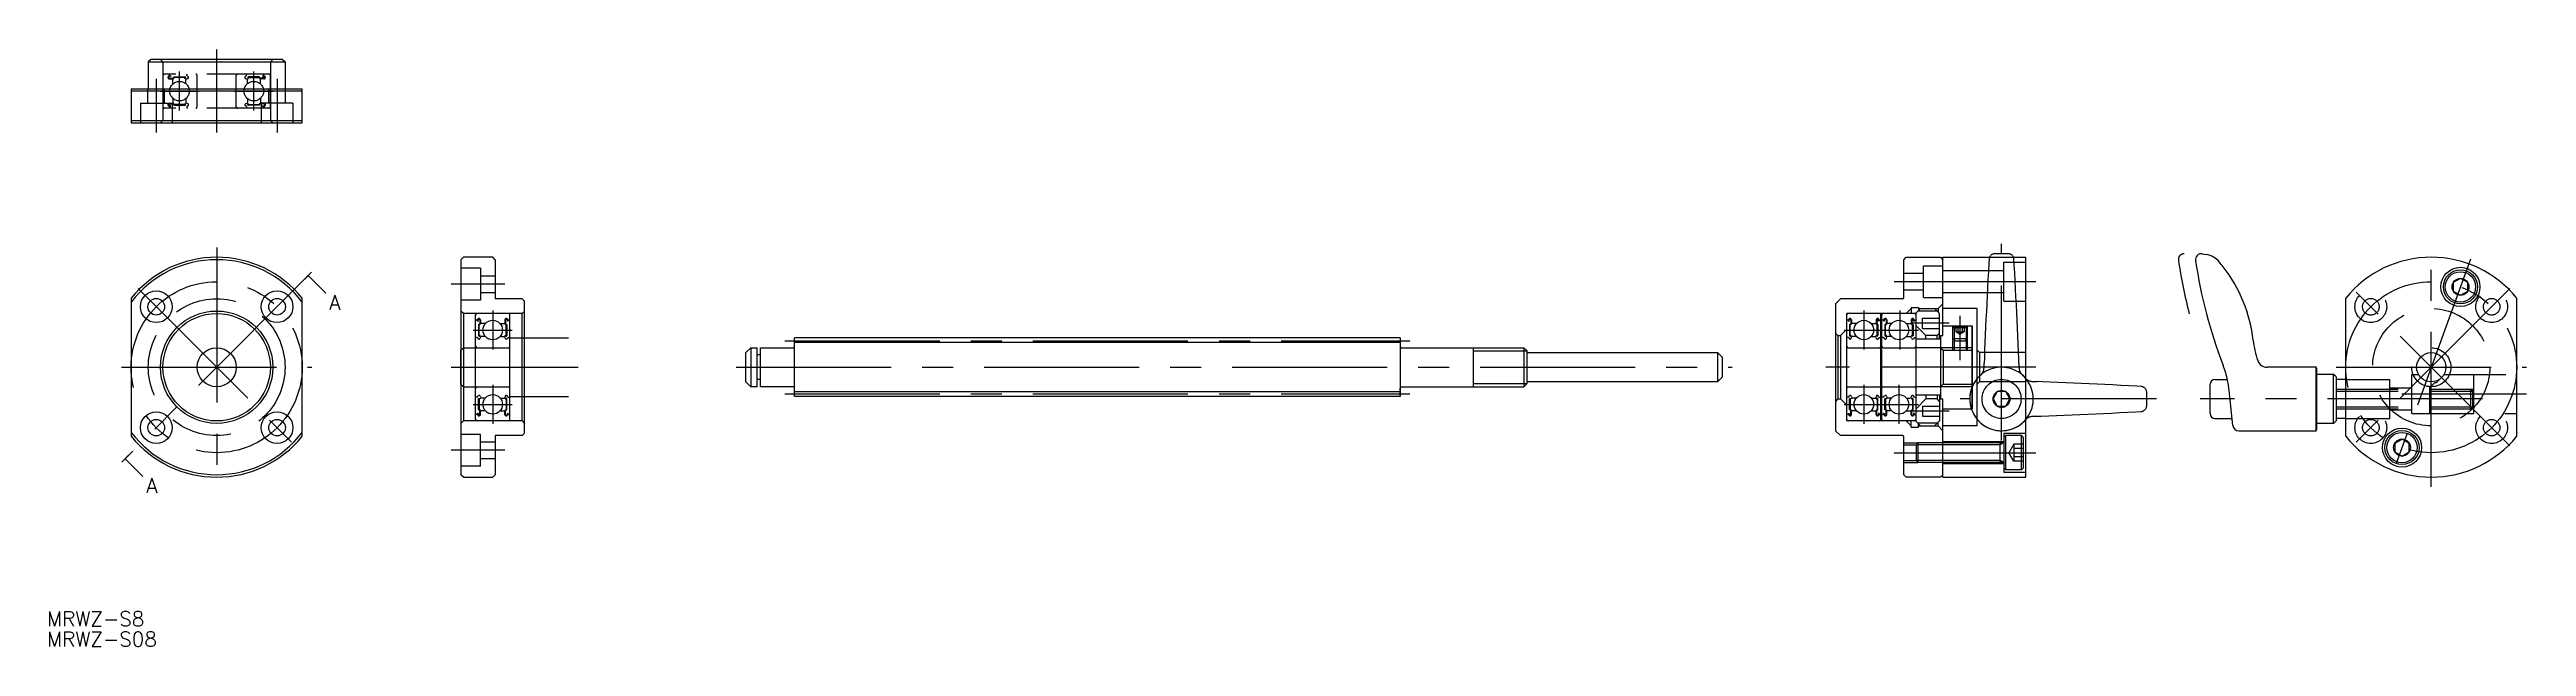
# Model space of a CAD drawing. Extents: x -34 to 473, y -57 to 65.
import ezdxf

# ---------------------------------------------------------------- set-up
doc = ezdxf.new("R2010")
doc.units = 0
for name, pattern in [('CENTER', [50.8, 31.75, -6.35, 6.35, -6.35]), ('DASHED', [19.05, 12.7, -6.35]), ('PHANTOM', [63.5, 31.75, -6.35, 6.35, -6.35, 6.35, -6.35])]:
    doc.linetypes.add(name, pattern=pattern)
doc.layers.get('0').update_dxf_attribs({"linetype": 'CONTINUOUS'})
doc.layers.add('CENTER', color=1, linetype='CENTER')
doc.styles.get("Standard").update_dxf_attribs({"font": 'txt.shx', "height": 3, "bigfont": 'bigfont.shx'})

msp = doc.modelspace()

# ---------------------------------------------------------------- linework, layer by layer
at = {"color": 7, "linetype": 'CONTINUOUS'}
for p, q in [((-13.5, 63), (-14, 62.5)), ((-14, 62.5), (14, 62.5)), ((-14, 62.5), (-14, 57)), ((13.5, 63), (-13.5, 63)), ((13.5, 63), (14, 62.5)), ((14, 62.5), (14, 57)), ((-17.5, 57), (17.5, 57)), ((-17.5, 57), (-17.5, 50)), ((17.5, 56.5), (-17.5, 56.5)), ((17.5, 50), (17.5, 57)), ((-17.5, 50.5), (17.5, 50.5)), ((-17.5, 50), (17.5, 50)), ((50.53, 22.5), (50.03, 22)), ((50.03, 22), (50.03, -22)), ((56.53, 22.5), (50.53, 22.5)), ((57.03, 22), (56.53, 22.5)), ((57.03, 22), (57.03, 14)), ((345.51, 22), (346.01, 22.5)), ((345.51, 14.3), (345.51, 22)), ((346.01, 22.5), (353.01, 22.5)), ((349.51, 20.75), (353.51, 20.75)), ((349.51, 14.25), (349.51, 20.75)), ((353.01, 22.5), (353.51, 22)), ((353.51, 6.5), (353.51, 22.5)), ((353.51, 22.5), (370.51, 22.5)), ((366.01, 13.5), (366.01, 21.5)), ((366.01, 21.5), (370.51, 21.5)), ((370.51, -22.5), (370.51, 22.5)), ((406.63, 23.21), (407.44, 23.07)), ((54.03, 20.25), (50.03, 20.25)), ((54.03, 20.25), (54.03, 13.75)), ((54.03, 18.7), (57.03, 18.7)), ((54.03, 15.3), (57.03, 15.3)), ((349.51, 19.2), (345.51, 19.2)), ((349.51, 15.8), (345.51, 15.8)), ((366.01, 19.75), (353.51, 19.75)), ((366.01, 15.25), (353.51, 15.25)), ((459.49, 18.18), (457.99, 17.31)), ((457.99, 17.31), (457.99, 15.58)), ((457.99, 15.58), (459.49, 14.71)), ((460.99, 17.31), (459.49, 18.18)), ((459.49, 14.71), (460.99, 15.58)), ((460.99, 15.58), (460.99, 17.31)), ((-17.5, 14.14), (-17.5, -14.14)), ((17.5, -14.14), (17.5, 14.14)), ((54.03, 13.75), (50.03, 13.75)), ((50.53, 11), (50.03, 11.5)), ((50.53, 11), (50.53, -11)), ((62.53, 11), (50.53, 11)), ((53.03, -10.7), (53.03, 10.7)), ((62.53, 14), (57.03, 14)), ((60.03, -10.7), (60.03, 10.7)), ((63.03, 13.5), (62.53, 14)), ((63.03, 11.5), (62.53, 11)), ((62.53, -11), (62.53, 11)), ((63.03, -13.5), (63.03, 13.5)), ((331.51, 13), (332.51, 14)), ((331.51, 13), (331.51, -13)), ((345.21, 14), (332.51, 14)), ((348.01, 11), (333.81, 11)), ((333.81, -11), (333.81, 11)), ((340.81, -10.7), (340.81, 10.7)), ((341.01, -10.7), (341.01, 10.7)), ((346.01, 11), (347.01, 12)), ((347.01, 12.25), (348.51, 12.25)), ((347.01, 12.25), (347.01, 11)), ((348.91, 12), (348.01, 11.1)), ((348.01, -11.1), (348.01, 11.1)), ((348.51, 12.25), (348.51, 11.6)), ((348.91, 12), (351.81, 12)), ((349.51, 14.25), (353.51, 14.25)), ((351.81, 12), (352.81, 11)), ((352.51, 11.46), (352.35, 11.46)), ((353.51, 13), (352.51, 12)), ((352.51, 12), (352.51, 11.3)), ((352.81, 5.75), (352.81, 11)), ((360.51, 12), (353.51, 12)), ((360.51, -12), (360.51, 12)), ((366.01, 13.5), (370.51, 13.5)), ((436.01, -14.14), (436.01, 14.14)), ((471.01, -14.14), (471.01, 14.14)), ((53.13, 9.65), (53.03, 9.75)), ((53.13, 6.1), (53.03, 6)), ((53.36, 9.65), (53.13, 9.65)), ((53.36, 6.1), (53.13, 6.1)), ((53.36, 9.65), (53.47, 9.83)), ((53.36, 6.1), (53.58, 5.84)), ((53.41, 9.47), (53.53, 9.4)), ((53.48, 9.58), (53.59, 9.77)), ((53.59, 9.52), (53.48, 9.58)), ((53.53, 9.4), (53.59, 9.52)), ((53.9, 8.95), (53.63, 8.68)), ((53.63, 8.68), (53.63, 6.5)), ((54.03, 8.89), (53.76, 8.63)), ((53.76, 6.5), (53.76, 8.63)), ((53.96, 6.5), (53.76, 6.5)), ((53.76, 6.37), (53.96, 6.37)), ((53.9, 9.68), (53.9, 8.95)), ((53.96, 6.37), (53.96, 6.5)), ((53.96, 5.92), (54.07, 6.21)), ((54.03, 9.68), (54.03, 8.89)), ((54.03, 9.05), (54.13, 8.95)), ((54.07, 6.21), (54.17, 6.3)), ((55.05, 8.95), (54.13, 8.95)), ((55.01, 6.3), (54.17, 6.3)), ((58.01, 8.95), (58.93, 8.95)), ((58.05, 6.3), (58.89, 6.3)), ((58.99, 6.21), (58.89, 6.3)), ((59.03, 9.05), (58.93, 8.95)), ((59.1, 5.92), (58.99, 6.21)), ((59.03, 9.68), (59.03, 8.89)), ((59.03, 8.89), (59.3, 8.63)), ((59.1, 6.37), (59.1, 6.5)), ((59.1, 6.5), (59.3, 6.5)), ((59.3, 6.37), (59.1, 6.37)), ((59.16, 9.68), (59.16, 8.95)), ((59.16, 8.95), (59.43, 8.68)), ((59.3, 6.5), (59.3, 8.63)), ((59.43, 8.68), (59.43, 6.5)), ((59.58, 9.58), (59.47, 9.77)), ((59.47, 9.52), (59.58, 9.58)), ((59.53, 9.4), (59.47, 9.52)), ((59.7, 6.1), (59.48, 5.84)), ((59.65, 9.47), (59.53, 9.4)), ((59.7, 9.65), (59.59, 9.83)), ((59.7, 9.65), (59.93, 9.65)), ((59.7, 6.1), (59.93, 6.1)), ((59.93, 9.65), (60.03, 9.75)), ((59.93, 6.1), (60.03, 6)), ((242.36, 6), (118.36, 6)), ((118.36, 4.3), (118.36, 6)), ((118.36, -6), (118.36, 6)), ((242.36, 6), (242.36, -6)), ((332.01, 6.5), (331.51, 7)), ((332.01, 6.5), (332.01, -6.5)), ((332.01, 6.5), (332.51, 6.5)), ((332.51, 6.5), (333.81, 7.8)), ((332.51, 6.5), (332.51, -6.5)), ((333.91, 9.65), (333.81, 9.75)), ((333.91, 6.1), (333.81, 6)), ((334.14, 9.65), (333.91, 9.65)), ((334.14, 6.1), (333.91, 6.1)), ((334.14, 9.65), (334.25, 9.83)), ((334.14, 6.1), (334.36, 5.84)), ((334.19, 9.47), (334.3, 9.4)), ((334.26, 9.58), (334.36, 9.77)), ((334.37, 9.52), (334.26, 9.58)), ((334.3, 9.4), (334.37, 9.52)), ((334.67, 8.95), (334.41, 8.68)), ((334.41, 8.68), (334.41, 6.5)), ((334.81, 8.89), (334.54, 8.63)), ((334.54, 6.5), (334.54, 8.63)), ((334.74, 6.5), (334.54, 6.5)), ((334.54, 6.37), (334.74, 6.37)), ((334.67, 9.68), (334.67, 8.95)), ((334.74, 6.37), (334.74, 6.5)), ((334.74, 5.92), (334.85, 6.21)), ((334.81, 9.68), (334.81, 8.89)), ((334.81, 9.05), (334.91, 8.95)), ((334.85, 6.21), (334.95, 6.3)), ((335.83, 8.95), (334.91, 8.95)), ((335.79, 6.3), (334.95, 6.3)), ((338.78, 8.95), (339.71, 8.95)), ((338.83, 6.3), (339.67, 6.3)), ((339.77, 6.21), (339.67, 6.3)), ((339.81, 9.05), (339.71, 8.95)), ((339.87, 5.92), (339.77, 6.21)), ((339.81, 9.68), (339.81, 8.89)), ((339.81, 8.89), (340.07, 8.63)), ((339.87, 6.5), (340.07, 6.5)), ((339.87, 6.37), (339.87, 6.5)), ((340.07, 6.37), (339.87, 6.37)), ((339.94, 9.68), (339.94, 8.95)), ((339.94, 8.95), (340.21, 8.68)), ((340.07, 6.5), (340.07, 8.63)), ((340.21, 8.68), (340.21, 6.5)), ((340.24, 9.52), (340.36, 9.58)), ((340.31, 9.4), (340.24, 9.52)), ((340.36, 9.58), (340.25, 9.77)), ((340.47, 6.1), (340.26, 5.84)), ((340.42, 9.47), (340.31, 9.4)), ((340.47, 9.65), (340.36, 9.83)), ((340.47, 9.65), (340.71, 9.65)), ((340.47, 6.1), (340.71, 6.1)), ((340.71, 9.65), (340.81, 9.75)), ((340.71, 6.1), (340.81, 6)), ((341.01, 6), (340.81, 6)), ((341.11, 9.65), (341.01, 9.75)), ((341.11, 6.1), (341.01, 6)), ((341.34, 9.65), (341.11, 9.65)), ((341.34, 6.1), (341.11, 6.1)), ((341.34, 9.65), (341.45, 9.83)), ((341.34, 6.1), (341.56, 5.84)), ((341.39, 9.47), (341.5, 9.4)), ((341.46, 9.58), (341.56, 9.77)), ((341.57, 9.52), (341.46, 9.58)), ((341.5, 9.4), (341.57, 9.52)), ((341.87, 8.95), (341.61, 8.68)), ((341.61, 8.68), (341.61, 6.5)), ((342.01, 8.89), (341.74, 8.63)), ((341.74, 6.5), (341.74, 8.63)), ((341.94, 6.5), (341.74, 6.5)), ((341.74, 6.37), (341.94, 6.37)), ((341.87, 9.68), (341.87, 8.95)), ((341.94, 6.37), (341.94, 6.5)), ((341.94, 5.92), (342.05, 6.21)), ((342.01, 9.68), (342.01, 8.89)), ((342.01, 9.05), (342.11, 8.95)), ((342.05, 6.21), (342.15, 6.3)), ((343.03, 8.95), (342.11, 8.95)), ((342.99, 6.3), (342.15, 6.3)), ((345.98, 8.95), (346.91, 8.95)), ((346.03, 6.3), (346.87, 6.3)), ((346.97, 6.21), (346.87, 6.3)), ((347.01, 9.05), (346.91, 8.95)), ((347.07, 5.92), (346.97, 6.21)), ((347.01, 9.68), (347.01, 8.89)), ((347.01, 8.89), (347.27, 8.63)), ((347.07, 6.5), (347.27, 6.5)), ((347.07, 6.37), (347.07, 6.5)), ((347.27, 6.37), (347.07, 6.37)), ((347.14, 9.68), (347.14, 8.95)), ((347.14, 8.95), (347.41, 8.68)), ((347.27, 6.5), (347.27, 8.63)), ((347.41, 8.68), (347.41, 6.5)), ((347.44, 9.52), (347.56, 9.58)), ((347.51, 9.4), (347.44, 9.52)), ((347.56, 9.58), (347.45, 9.77)), ((347.67, 6.1), (347.46, 5.84)), ((347.62, 9.47), (347.51, 9.4)), ((347.67, 9.65), (347.56, 9.83)), ((347.67, 9.65), (347.91, 9.65)), ((347.67, 6.1), (347.91, 6.1)), ((347.91, 9.65), (348.01, 9.75)), ((347.91, 6.1), (348.01, 6)), ((350.01, 6.5), (348.01, 8.5)), ((353.01, 5.75), (348.01, 5.75)), ((349.31, 10.05), (352.81, 10.05)), ((349.31, 7.95), (349.31, 10.05)), ((349.31, 7.95), (352.81, 7.95)), ((352.31, 6.5), (350.01, 6.5)), ((350.01, 5.75), (350.01, 6.5)), ((352.81, 7), (352.31, 6.5)), ((352.31, 5.75), (352.31, 6.5)), ((353.01, 6.5), (353.01, -6.5)), ((353.01, 6.5), (353.51, 6.5)), ((353.51, 8.5), (359.51, 8.5)), ((355.51, 8.14), (355.78, 8.41)), ((355.51, 5.91), (355.51, 8.14)), ((355.51, 8.14), (358.51, 8.14)), ((356.01, 5.41), (355.51, 5.91)), ((355.51, 5.91), (358.51, 5.91)), ((355.78, 8.5), (355.78, 8.41)), ((355.78, 8.41), (358.24, 8.41)), ((355.78, 5.64), (355.78, 3.46)), ((356.01, 5.41), (358.01, 5.41)), ((358.01, 5.41), (358.51, 5.91)), ((358.24, 8.5), (358.24, 8.41)), ((358.51, 8.14), (358.24, 8.41)), ((358.24, 5.64), (358.24, 3.46)), ((358.51, 5.91), (358.51, 8.14)), ((359.51, -8.5), (359.51, 8.5)), ((359.51, 8.5), (359.51, -8.5)), ((53.33, 4), (59.73, 4)), ((108.36, 3), (109.36, 4)), ((108.36, -3), (108.36, 3)), ((109.36, 4), (109.36, -4)), ((109.36, 4), (110.66, 4)), ((110.66, -4), (110.66, 4)), ((111.36, 2.5), (110.66, 2.5)), ((111.36, 4), (118.06, 4)), ((111.36, -4), (111.36, 4)), ((242.66, 4), (267.68, 4)), ((257.36, -4), (257.36, 4)), ((267.68, 4), (268.36, 3.32)), ((267.68, 4), (267.68, -4)), ((268.36, -3.32), (268.36, 3.32)), ((268.36, 3), (307.36, 3)), ((307.36, 3), (308.36, 2)), ((307.36, 3), (307.36, -3)), ((308.36, -2), (308.36, 2)), ((334.11, 4), (340.51, 4)), ((341.01, 4.3), (340.81, 4.3)), ((341.31, 4), (347.71, 4)), ((353.01, 4), (348.01, 4)), ((353.01, 4), (353.55, 3.46)), ((353.55, 3.46), (353.55, -3.46)), ((353.55, 3.46), (359.51, 3.46)), ((361.01, 3), (360.51, 3.5)), ((361.01, 3), (361.01, -3)), ((370.51, 3), (361.01, 3)), ((429.92, 0), (419.89, 0)), ((429.92, -13), (429.92, 0)), ((430.01, -0.2), (429.92, 0)), ((53.33, -4), (59.73, -4)), ((108.36, -3), (109.36, -4)), ((110.66, -4), (109.36, -4)), ((111.36, -2.5), (110.66, -2.5)), ((118.06, -4), (111.36, -4)), ((242.36, -6), (242.36, -4.3)), ((242.66, -4), (267.68, -4)), ((267.68, -4), (268.36, -3.32)), ((307.36, -3), (268.36, -3)), ((307.36, -3), (308.36, -2)), ((334.11, -4), (340.51, -4)), ((341.01, -4.3), (340.81, -4.3)), ((341.31, -4), (347.71, -4)), ((353.01, -4), (348.01, -4)), ((353.01, -4), (353.55, -3.46)), ((353.55, -3.46), (359.51, -3.46)), ((361.01, -3), (360.51, -3.5)), ((370.51, -3), (361.01, -3)), ((408.21, -9.5), (408.21, -3.5)), ((409.21, -2.5), (411.76, -2.5)), ((412.89, -11.93), (412.13, -4.75)), ((430.01, -0.2), (430.01, -12.8)), ((433.51, -1.5), (430.01, -1.5)), ((433.51, -11.5), (433.51, -1.5)), ((434.01, -2), (433.51, -1.5)), ((434.01, -2), (434.01, -11)), ((436.01, -2.5), (434.01, -2.5)), ((53.13, -6.1), (53.03, -6)), ((53.13, -9.65), (53.03, -9.75)), ((53.36, -6.1), (53.13, -6.1)), ((53.36, -9.65), (53.13, -9.65)), ((53.36, -6.1), (53.58, -5.84)), ((53.36, -9.65), (53.47, -9.83)), ((53.41, -9.47), (53.53, -9.4)), ((53.59, -9.52), (53.48, -9.58)), ((53.48, -9.58), (53.59, -9.77)), ((53.53, -9.4), (53.59, -9.52)), ((53.63, -8.68), (53.63, -6.5)), ((53.9, -8.95), (53.63, -8.68)), ((53.76, -6.37), (53.96, -6.37)), ((53.96, -6.5), (53.76, -6.5)), ((53.76, -6.5), (53.76, -8.63)), ((54.03, -8.89), (53.76, -8.63)), ((53.9, -9.68), (53.9, -8.95)), ((53.96, -5.92), (54.07, -6.21)), ((53.96, -6.37), (53.96, -6.5)), ((54.03, -9.68), (54.03, -8.89)), ((54.03, -9.05), (54.13, -8.95)), ((54.07, -6.21), (54.17, -6.3)), ((55.05, -8.95), (54.13, -8.95)), ((55.01, -6.3), (54.17, -6.3)), ((58.01, -8.95), (58.93, -8.95)), ((58.05, -6.3), (58.89, -6.3)), ((58.99, -6.21), (58.89, -6.3)), ((59.03, -9.05), (58.93, -8.95)), ((59.1, -5.92), (58.99, -6.21)), ((59.03, -8.89), (59.3, -8.63)), ((59.03, -9.68), (59.03, -8.89)), ((59.3, -6.37), (59.1, -6.37)), ((59.1, -6.37), (59.1, -6.5)), ((59.1, -6.5), (59.3, -6.5)), ((59.16, -8.95), (59.43, -8.68)), ((59.16, -9.68), (59.16, -8.95)), ((59.3, -6.5), (59.3, -8.63)), ((59.43, -8.68), (59.43, -6.5)), ((59.53, -9.4), (59.47, -9.52)), ((59.47, -9.52), (59.58, -9.58)), ((59.58, -9.58), (59.47, -9.77)), ((59.7, -6.1), (59.48, -5.84)), ((59.65, -9.47), (59.53, -9.4)), ((59.7, -9.65), (59.59, -9.83)), ((59.7, -6.1), (59.93, -6.1)), ((59.7, -9.65), (59.93, -9.65)), ((59.93, -6.1), (60.03, -6)), ((59.93, -9.65), (60.03, -9.75)), ((242.36, -6), (118.36, -6)), ((332.01, -6.5), (331.51, -7)), ((332.01, -6.5), (332.51, -6.5)), ((332.51, -6.5), (333.81, -7.8)), ((333.91, -6.1), (333.81, -6)), ((333.91, -9.65), (333.81, -9.75)), ((334.14, -6.1), (333.91, -6.1)), ((334.14, -9.65), (333.91, -9.65)), ((334.14, -6.1), (334.36, -5.84)), ((334.14, -9.65), (334.25, -9.83)), ((334.19, -9.47), (334.3, -9.4)), ((334.37, -9.52), (334.26, -9.58)), ((334.26, -9.58), (334.36, -9.77)), ((334.3, -9.4), (334.37, -9.52)), ((334.41, -8.68), (334.41, -6.5)), ((334.67, -8.95), (334.41, -8.68)), ((334.54, -6.37), (334.74, -6.37)), ((334.54, -6.5), (334.54, -8.63)), ((334.74, -6.5), (334.54, -6.5)), ((334.81, -8.89), (334.54, -8.63)), ((334.67, -9.68), (334.67, -8.95)), ((334.74, -5.92), (334.85, -6.21)), ((334.74, -6.37), (334.74, -6.5)), ((334.81, -9.68), (334.81, -8.89)), ((334.81, -9.05), (334.91, -8.95)), ((334.85, -6.21), (334.95, -6.3)), ((335.83, -8.95), (334.91, -8.95)), ((335.79, -6.3), (334.95, -6.3)), ((338.78, -8.95), (339.71, -8.95)), ((338.83, -6.3), (339.67, -6.3)), ((339.77, -6.21), (339.67, -6.3)), ((339.81, -9.05), (339.71, -8.95)), ((339.87, -5.92), (339.77, -6.21)), ((339.81, -8.89), (340.07, -8.63)), ((339.81, -9.68), (339.81, -8.89)), ((339.87, -6.37), (339.87, -6.5)), ((340.07, -6.37), (339.87, -6.37)), ((339.87, -6.5), (340.07, -6.5)), ((339.94, -8.95), (340.21, -8.68)), ((339.94, -9.68), (339.94, -8.95)), ((340.07, -6.5), (340.07, -8.63)), ((340.21, -8.68), (340.21, -6.5)), ((340.31, -9.4), (340.24, -9.52)), ((340.24, -9.52), (340.36, -9.58)), ((340.36, -9.58), (340.25, -9.77)), ((340.47, -6.1), (340.26, -5.84)), ((340.42, -9.47), (340.31, -9.4)), ((340.47, -9.65), (340.36, -9.83)), ((340.47, -6.1), (340.71, -6.1)), ((340.47, -9.65), (340.71, -9.65)), ((340.71, -6.1), (340.81, -6)), ((340.71, -9.65), (340.81, -9.75)), ((341.01, -6), (340.81, -6)), ((341.11, -6.1), (341.01, -6)), ((341.11, -9.65), (341.01, -9.75)), ((341.34, -6.1), (341.11, -6.1)), ((341.34, -9.65), (341.11, -9.65)), ((341.34, -6.1), (341.56, -5.84)), ((341.34, -9.65), (341.45, -9.83)), ((341.39, -9.47), (341.5, -9.4)), ((341.57, -9.52), (341.46, -9.58)), ((341.46, -9.58), (341.56, -9.77)), ((341.5, -9.4), (341.57, -9.52)), ((341.61, -8.68), (341.61, -6.5)), ((341.87, -8.95), (341.61, -8.68)), ((341.74, -6.37), (341.94, -6.37)), ((341.74, -6.5), (341.74, -8.63)), ((341.94, -6.5), (341.74, -6.5)), ((342.01, -8.89), (341.74, -8.63)), ((341.87, -9.68), (341.87, -8.95)), ((341.94, -5.92), (342.05, -6.21)), ((341.94, -6.37), (341.94, -6.5)), ((342.01, -9.68), (342.01, -8.89)), ((342.01, -9.05), (342.11, -8.95)), ((342.05, -6.21), (342.15, -6.3)), ((343.03, -8.95), (342.11, -8.95)), ((342.99, -6.3), (342.15, -6.3)), ((345.98, -8.95), (346.91, -8.95)), ((346.03, -6.3), (346.87, -6.3)), ((346.97, -6.21), (346.87, -6.3)), ((347.01, -9.05), (346.91, -8.95)), ((347.07, -5.92), (346.97, -6.21)), ((347.01, -8.89), (347.27, -8.63)), ((347.01, -9.68), (347.01, -8.89)), ((347.07, -6.37), (347.07, -6.5)), ((347.27, -6.37), (347.07, -6.37)), ((347.07, -6.5), (347.27, -6.5)), ((347.14, -8.95), (347.41, -8.68)), ((347.14, -9.68), (347.14, -8.95)), ((347.27, -6.5), (347.27, -8.63)), ((347.41, -8.68), (347.41, -6.5)), ((347.51, -9.4), (347.44, -9.52)), ((347.44, -9.52), (347.56, -9.58)), ((347.56, -9.58), (347.45, -9.77)), ((347.67, -6.1), (347.46, -5.84)), ((347.62, -9.47), (347.51, -9.4)), ((347.67, -9.65), (347.56, -9.83)), ((347.67, -6.1), (347.91, -6.1)), ((347.67, -9.65), (347.91, -9.65)), ((347.91, -6.1), (348.01, -6)), ((347.91, -9.65), (348.01, -9.75)), ((353.01, -5.75), (348.01, -5.75)), ((350.01, -6.5), (348.01, -8.5)), ((349.31, -7.95), (352.81, -7.95)), ((349.31, -7.95), (349.31, -10.05)), ((349.31, -10.05), (352.81, -10.05)), ((350.01, -5.75), (350.01, -6.5)), ((352.31, -6.5), (350.01, -6.5)), ((352.31, -5.75), (352.31, -6.5)), ((352.81, -7), (352.31, -6.5)), ((352.81, -5.75), (352.81, -11)), ((353.01, -6.5), (353.51, -6.5)), ((353.51, -22.5), (353.51, -6.5)), ((353.51, -8.5), (359.51, -8.5)), ((50.53, -11), (50.03, -11.5)), ((54.03, -13.75), (50.03, -13.75)), ((62.53, -11), (50.53, -11)), ((54.03, -20.25), (54.03, -13.75)), ((57.03, -14), (57.03, -22)), ((62.53, -14), (57.03, -14)), ((62.53, -11), (63.03, -11.5)), ((63.03, -13.5), (62.53, -14)), ((331.51, -13), (332.51, -14)), ((345.21, -14), (332.51, -14)), ((348.01, -11), (333.81, -11)), ((345.51, -22), (345.51, -14.3)), ((346.01, -11), (347.01, -12)), ((347.01, -12.25), (347.01, -11)), ((347.01, -12.25), (348.51, -12.25)), ((348.91, -12), (348.01, -11.1)), ((348.51, -12.25), (348.51, -11.6)), ((348.91, -12), (351.81, -12)), ((351.81, -12), (352.81, -11)), ((352.51, -11.46), (352.35, -11.46)), ((352.51, -12), (352.51, -11.3)), ((353.51, -13), (352.51, -12)), ((360.51, -12), (353.51, -12)), ((366.01, -13.5), (366.01, -21.5)), ((366.01, -13.5), (370.51, -13.5)), ((366.41, -14), (366.01, -14.4)), ((366.41, -21), (366.41, -14)), ((369.61, -14), (366.41, -14)), ((369.61, -21), (369.61, -14)), ((369.61, -14), (370.01, -14.4)), ((370.01, -20.6), (370.01, -14.4)), ((409.21, -10.5), (412.74, -10.5)), ((414.09, -13), (429.92, -13)), ((429.92, -13), (430.01, -12.8)), ((433.51, -11.5), (430.01, -11.5)), ((434.01, -11), (433.51, -11.5)), ((436.01, -10.5), (434.01, -10.5)), ((447.52, -14.71), (446.02, -15.58)), ((449.02, -15.58), (447.52, -14.71)), ((54.03, -20.25), (50.03, -20.25)), ((54.03, -15.3), (57.03, -15.3)), ((54.03, -18.7), (57.03, -18.7)), ((345.51, -15.88), (348.01, -15.88)), ((345.51, -19.12), (348.01, -19.12)), ((348.39, -15.5), (348.01, -15.88)), ((348.01, -15.88), (348.01, -19.12)), ((348.01, -19.12), (348.39, -19.5)), ((348.39, -15.5), (348.39, -19.5)), ((365.81, -15.5), (348.39, -15.5)), ((365.81, -19.5), (348.39, -19.5)), ((366.01, -15.25), (353.51, -15.25)), ((366.01, -19.75), (353.51, -19.75)), ((365.2, -19.5), (365.2, -15.5)), ((446.02, -15.58), (446.02, -17.31)), ((446.02, -17.31), (447.52, -18.18)), ((447.52, -18.18), (449.02, -17.31)), ((449.02, -17.31), (449.02, -15.58)), ((50.53, -22.5), (50.03, -22)), ((50.53, -22.5), (56.53, -22.5)), ((56.53, -22.5), (57.03, -22)), ((346.01, -22.5), (345.51, -22)), ((353.01, -22.5), (346.01, -22.5)), ((353.01, -22.5), (353.51, -22)), ((353.51, -22.5), (370.51, -22.5)), ((366.01, -20.6), (366.41, -21)), ((366.01, -21.5), (370.51, -21.5)), ((369.61, -21), (366.41, -21)), ((370.01, -20.6), (369.61, -21))]:
    msp.add_line(p, q, dxfattribs=at)
at = {"color": 3, "linetype": 'DASHED'}
for p, q in [((-11.5, 63), (-11, 62.5)), ((-11, 62.5), (-11, 50.5)), ((11, 62.5), (11.5, 63)), ((11, 62.5), (11, 50.5)), ((-14.07, 54), (-14.07, 57)), ((-11, 59.7), (-11, 53.3)), ((10.7, 60), (-10.7, 60)), ((-10.67, 54), (-10.67, 57)), ((-9.65, 59.67), (-9.83, 59.56)), ((-9.58, 59.55), (-9.77, 59.44)), ((-9.65, 59.9), (-9.75, 60)), ((-9.68, 59.13), (-8.95, 59.13)), ((-9.68, 59), (-8.89, 59)), ((-9.65, 59.67), (-9.65, 59.9)), ((-9.52, 59.44), (-9.58, 59.55)), ((-9.4, 59.5), (-9.52, 59.44)), ((-9.47, 59.62), (-9.4, 59.5)), ((-9.05, 59), (-8.95, 58.9)), ((-8.95, 59.13), (-8.68, 59.4)), ((-8.95, 57.98), (-8.95, 58.9)), ((-8.89, 59), (-8.63, 59.27)), ((-8.68, 59.4), (-6.5, 59.4)), ((-6.5, 59.27), (-8.63, 59.27)), ((-6.5, 59.07), (-6.5, 59.27)), ((-6.37, 59.07), (-6.5, 59.07)), ((-6.37, 59.27), (-6.37, 59.07)), ((-6.21, 58.96), (-6.3, 58.86)), ((-6.3, 58.02), (-6.3, 58.86)), ((-5.92, 59.07), (-6.21, 58.96)), ((-6.1, 59.9), (-6, 60)), ((-6.1, 59.67), (-6.1, 59.9)), ((-6.1, 59.67), (-5.84, 59.45)), ((-4, 53.3), (-4, 59.7)), ((4, 53.3), (4, 59.7)), ((6.1, 59.67), (5.84, 59.45)), ((5.92, 59.07), (6.21, 58.96)), ((6.1, 59.9), (6, 60)), ((6.1, 59.67), (6.1, 59.9)), ((6.21, 58.96), (6.3, 58.86)), ((6.3, 58.02), (6.3, 58.86)), ((6.37, 59.27), (6.37, 59.07)), ((6.37, 59.07), (6.5, 59.07)), ((8.68, 59.4), (6.5, 59.4)), ((6.5, 59.27), (8.63, 59.27)), ((6.5, 59.07), (6.5, 59.27)), ((8.89, 59), (8.63, 59.27)), ((8.95, 59.13), (8.68, 59.4)), ((9.68, 59), (8.89, 59)), ((9.68, 59.13), (8.95, 59.13)), ((9.05, 59), (8.95, 58.9)), ((8.95, 57.98), (8.95, 58.9)), ((9.47, 59.62), (9.4, 59.5)), ((9.4, 59.5), (9.52, 59.44)), ((9.52, 59.44), (9.58, 59.55)), ((9.58, 59.55), (9.77, 59.44)), ((9.65, 59.9), (9.75, 60)), ((9.65, 59.67), (9.65, 59.9)), ((9.65, 59.67), (9.83, 59.56)), ((10.67, 54), (10.67, 57)), ((11, 53.3), (11, 59.7)), ((14.07, 54), (14.07, 57)), ((-15.62, 54), (-15.62, 50)), ((-15.62, 54), (-9.12, 54)), ((10.7, 53), (-10.7, 53)), ((-9.65, 53.33), (-9.83, 53.44)), ((-9.58, 53.45), (-9.77, 53.56)), ((-9.65, 53.1), (-9.75, 53)), ((-9.68, 54), (-8.89, 54)), ((-9.68, 53.87), (-8.95, 53.87)), ((-9.65, 53.33), (-9.65, 53.1)), ((-9.52, 53.56), (-9.58, 53.45)), ((-9.4, 53.5), (-9.52, 53.56)), ((-9.47, 53.38), (-9.4, 53.5)), ((-9.12, 54), (-9.12, 50)), ((-9.05, 54), (-8.95, 54.1)), ((-8.95, 55.02), (-8.95, 54.1)), ((-8.95, 53.87), (-8.68, 53.6)), ((-8.89, 54), (-8.63, 53.73)), ((-8.68, 53.6), (-6.5, 53.6)), ((-6.5, 53.73), (-8.63, 53.73)), ((-6.37, 53.93), (-6.5, 53.93)), ((-6.5, 53.93), (-6.5, 53.73)), ((-6.37, 53.73), (-6.37, 53.93)), ((-6.3, 54.98), (-6.3, 54.14)), ((-6.21, 54.04), (-6.3, 54.14)), ((-5.92, 53.93), (-6.21, 54.04)), ((-6.1, 53.33), (-5.84, 53.55)), ((-6.1, 53.33), (-6.1, 53.1)), ((-6.1, 53.1), (-6, 53)), ((6.1, 53.33), (5.84, 53.55)), ((5.92, 53.93), (6.21, 54.04)), ((6.1, 53.1), (6, 53)), ((6.1, 53.33), (6.1, 53.1)), ((6.21, 54.04), (6.3, 54.14)), ((6.3, 54.98), (6.3, 54.14)), ((6.37, 53.73), (6.37, 53.93)), ((6.37, 53.93), (6.5, 53.93)), ((6.5, 53.93), (6.5, 53.73)), ((6.5, 53.73), (8.63, 53.73)), ((8.68, 53.6), (6.5, 53.6)), ((8.89, 54), (8.63, 53.73)), ((8.95, 53.87), (8.68, 53.6)), ((9.68, 54), (8.89, 54)), ((8.95, 55.02), (8.95, 54.1)), ((9.05, 54), (8.95, 54.1)), ((9.68, 53.87), (8.95, 53.87)), ((15.62, 54), (9.12, 54)), ((9.12, 54), (9.12, 50)), ((9.4, 53.5), (9.52, 53.56)), ((9.47, 53.38), (9.4, 53.5)), ((9.52, 53.56), (9.58, 53.45)), ((9.58, 53.45), (9.77, 53.56)), ((9.65, 53.33), (9.83, 53.44)), ((9.65, 53.33), (9.65, 53.1)), ((9.65, 53.1), (9.75, 53)), ((15.62, 54), (15.62, 50)), ((-11, 50.5), (-11.5, 50)), ((11, 50.5), (11.5, 50)), ((356.14, 8.41), (356.14, 7.21)), ((356.14, 7.21), (357.87, 7.21)), ((356.26, 7.21), (357.01, 6.78)), ((356.57, 8.41), (356.57, 7.21)), ((357.76, 7.21), (357.01, 6.78)), ((357.44, 8.41), (357.44, 7.21)), ((357.87, 8.41), (357.87, 7.21)), ((434.01, -4.5), (462.15, -4.5)), ((434.01, -4.88), (462.15, -4.88)), ((436.01, -2.5), (445.01, -2.5)), ((445.01, -10.5), (445.01, -2.5)), ((445.01, -4.25), (449.51, -4.25)), ((449.51, -9.5), (449.51, -1.5)), ((449.51, -1.5), (450.91, -1.5)), ((454.15, -3.2), (453.15, -4.2)), ((453.15, -4.2), (453.15, -9.5)), ((454.55, -3.2), (454.15, -3.2)), ((456.25, -1.5), (454.55, -3.2)), ((456.11, -1.5), (471.01, -1.5)), ((461.63, -8.5), (461.63, -4.5)), ((462.01, -4.88), (461.63, -4.5)), ((462.01, -8.12), (462.01, -4.88)), ((462.15, -1.5), (462.15, -9.5)), ((434.01, -8.12), (462.15, -8.12)), ((434.01, -8.5), (462.15, -8.5)), ((445.01, -8.75), (449.51, -8.75)), ((449.51, -9.5), (471.01, -9.5)), ((461.63, -8.5), (462.01, -8.12)), ((436.01, -10.5), (445.01, -10.5)), ((368.01, -15.77), (367.01, -17.5)), ((368.01, -19.23), (367.01, -17.5)), ((370.01, -15.77), (368.01, -15.77)), ((368.01, -15.77), (368.01, -19.23)), ((370.01, -16.63), (368.01, -16.63)), ((370.01, -18.37), (368.01, -18.37)), ((370.01, -19.23), (368.01, -19.23))]:
    msp.add_line(p, q, dxfattribs=at)
at = {"color": 3, "linetype": 'PHANTOM'}
for p, q in [((366.86, 23.23), (364.15, 23.23)), ((365.51, -15), (365.51, 25.23)), ((60.03, 6), (72.03, 6)), ((50.03, 3.5), (50.53, 4)), ((50.03, -3.5), (50.03, 3.5)), ((50.53, 4), (60.03, 4)), ((50.53, -4), (50.03, -3.5)), ((50.53, -4), (60.03, -4)), ((364.64, -5), (363.78, -6.5)), ((366.37, -5), (364.64, -5)), ((367.24, -6.5), (366.37, -5)), ((60.03, -6), (72.03, -6)), ((397.24, -6.5), (357.01, -6.5)), ((363.78, -6.5), (364.64, -8)), ((364.64, -8), (366.37, -8)), ((366.37, -8), (367.24, -6.5)), ((395.24, -7.85), (395.24, -5.15))]:
    msp.add_line(p, q, dxfattribs=at)
at = {"color": 3, "linetype": 'CONTINUOUS'}
for p, q in [((352.35, 11.46), (348.37, 11.46)), ((348.51, 12), (348.91, 12)), ((351.81, 12), (352.51, 12)), ((355.51, 8.14), (355.51, 8.5)), ((355.51, 3.46), (355.51, 5.91)), ((355.78, 8.41), (355.78, 5.64)), ((358.24, 8.41), (358.24, 5.64)), ((358.51, 8.14), (358.51, 8.5)), ((358.51, 3.46), (358.51, 5.91)), ((242.36, 5.05), (118.36, 5.05)), ((257.36, 3.32), (268.36, 3.32)), ((359.51, 4), (353.01, 4)), ((242.36, -5.05), (118.36, -5.05)), ((257.36, -3.32), (268.36, -3.32)), ((359.51, -4), (353.01, -4)), ((352.35, -11.46), (348.37, -11.46)), ((348.51, -12), (348.91, -12)), ((351.81, -12), (352.51, -12)), ((345.51, -15.5), (348.39, -15.5)), ((345.51, -19.5), (348.39, -19.5)), ((365.2, -15.88), (348.01, -15.88)), ((365.2, -19.12), (348.01, -19.12)), ((365.91, -15.47), (365.2, -15.88)), ((365.91, -19.53), (365.2, -19.12))]:
    msp.add_line(p, q, dxfattribs=at)
at = {"color": 3, "linetype": 'PHANTOM', "flags": 128}
for points in [[(362.96, 22.1), (362.91, 21.23), (362.81, 19.59), (362.73, 17.95), (362.64, 16.31), (362.56, 14.68), (362.48, 13.06), (362.4, 11.45), (362.32, 9.84), (362.25, 8.23), (362.18, 6.64), (362.12, 5.06), (362.05, 3.48), (361.99, 1.91), (361.95, 0.82)], [(369.06, 0.82), (369.03, 1.64), (368.97, 3.21), (368.91, 4.78), (368.84, 6.37), (368.78, 7.96), (368.7, 9.56), (368.63, 11.16), (368.55, 12.78), (368.47, 14.4), (368.39, 16.03), (368.3, 17.66), (368.22, 19.3), (368.12, 20.95), (368.06, 22.1)], [(394.11, -3.95), (393.24, -3.9), (391.6, -3.81), (389.96, -3.72), (388.32, -3.63), (386.69, -3.55), (385.07, -3.47), (383.45, -3.39), (381.84, -3.32), (380.24, -3.24), (378.65, -3.18), (377.06, -3.11), (375.49, -3.05), (373.92, -2.99), (372.83, -2.95)], [(372.83, -10.05), (373.65, -10.02), (375.21, -9.96), (376.79, -9.9), (378.37, -9.84), (379.96, -9.77), (381.56, -9.7), (383.17, -9.62), (384.79, -9.55), (386.41, -9.47), (388.04, -9.38), (389.67, -9.3), (391.31, -9.21), (392.95, -9.12), (394.11, -9.05)]]:
    msp.add_lwpolyline(points, dxfattribs=at)
at = {"color": 7}
for points in [[(18.74, 18.74, 0), (22.34, 15.13, 0)], [(-18.74, -18.74, 0), (-15.13, -22.34, 0)]]:
    msp.add_polyline3d(points, dxfattribs=at)
at = {"color": 3, "linetype": 'DASHED'}
for centre, radius in [((-7.6, 56.5), 2), ((7.6, 56.5), 2), ((441.13, 12.37), 3.25), ((465.88, 12.37), 3.25), ((0, 0), 14), ((441.13, 12.37), 1.7), ((453.51, 0), 12), ((465.88, 12.37), 1.7), ((453.51, 0), 4), ((441.13, -12.37), 3.25), ((465.88, -12.37), 3.25), ((441.13, -12.37), 1.7), ((465.88, -12.37), 1.7)]:
    msp.add_circle(centre, radius, dxfattribs=at)
at = {"color": 7, "linetype": 'CONTINUOUS'}
for centre, radius in [((459.49, 16.44), 4), ((-12.37, 12.37), 3.25), ((12.37, 12.37), 3.25), ((459.49, 16.44), 3.5), ((459.49, 16.44), 3.1), ((459.49, 16.44), 1.73), ((-12.37, 12.37), 1.7), ((0, 0), 11.5), ((0, 0), 11), ((12.37, 12.37), 1.7), ((56.53, 7.6), 2), ((337.31, 7.6), 2), ((344.51, 7.6), 2), ((0, 0), 4), ((453.51, 0), 3), ((-12.37, -12.37), 3.25), ((12.37, -12.37), 3.25), ((56.53, -7.6), 2), ((337.31, -7.6), 2), ((344.51, -7.6), 2), ((-12.37, -12.37), 1.7), ((12.37, -12.37), 1.7), ((447.52, -16.44), 4), ((447.52, -16.44), 3.5), ((447.52, -16.44), 3.1), ((447.52, -16.44), 1.73)]:
    msp.add_circle(centre, radius, dxfattribs=at)
at = {"color": 3, "linetype": 'PHANTOM'}
for radius in [4, 1.73]:
    msp.add_circle((365.51, -6.5), radius, dxfattribs=at)
at = {"color": 3, "linetype": 'DASHED'}
for centre, radius, start, end in [((-10.7, 59.7), 0.3, 90, 180), ((-9.68, 59.3), 0.299, 119.9998, 270), ((-9.68, 59.3), 0.166, 119.9956, 270), ((-9.58, 59.55), 0.133, 29.9987, 120.0031), ((-6.5, 59.27), 0.133, 360, 89.9999), ((-5.98, 59.28), 0.224, 286.8483, 49.999), ((-4.3, 59.7), 0.3, 0, 90), ((4.3, 59.7), 0.3, 90, 180), ((5.98, 59.28), 0.224, 130.001, 253.1517), ((6.5, 59.27), 0.133, 90.0001, 180), ((9.58, 59.55), 0.133, 59.9969, 150.0013), ((9.68, 59.3), 0.299, 270, 60.0002), ((9.68, 59.3), 0.166, 270, 60.0044), ((10.7, 59.7), 0.3, 0, 90), ((-10.7, 53.3), 0.3, 180, 270), ((-9.68, 53.7), 0.299, 90, 240.0002), ((-9.68, 53.7), 0.166, 90, 240.0044), ((-9.58, 53.45), 0.133, 239.9969, 330.0013), ((-6.5, 53.73), 0.133, 270.0001, 0), ((-5.98, 53.72), 0.224, 310.001, 73.1517), ((-4.3, 53.3), 0.3, 270, 0), ((4.3, 53.3), 0.3, 180, 270), ((5.98, 53.72), 0.224, 106.8483, 229.999), ((6.5, 53.73), 0.133, 180, 269.9999), ((9.58, 53.45), 0.133, 209.9987, 300.0031), ((9.68, 53.7), 0.299, 299.9998, 90), ((9.68, 53.7), 0.166, 299.9956, 90), ((10.7, 53.3), 0.3, 270, 0)]:
    msp.add_arc(centre, radius, start, end, dxfattribs=at)
at = {"color": 7, "linetype": 'CONTINUOUS'}
for centre, radius, start, end in [((0, 0), 22.5, 38.9424, 141.0576), ((0, 0), 22, 37.3018, 142.6982), ((406.42, 22.03), 1.2, 80, 188.3651), ((504.17, 36.41), 100, 188.3651, 201.1362), ((406.66, 18.64), 4.5, 39.792, 80), ((379.38, -4.08), 40, 38.0212, 39.792), ((387.26, 2.08), 30, 6.5446, 38.0212), ((453.51, 0), 22.5, 38.9424, 141.0576), ((53.33, 10.7), 0.3, 90, 180), ((59.73, 10.7), 0.3, 0, 90), ((334.11, 10.7), 0.3, 90, 180), ((340.51, 10.7), 0.3, 0, 90), ((341.31, 10.7), 0.3, 90, 180), ((345.21, 14.3), 0.3, 270, 360), ((347.71, 10.7), 0.3, 0, 90), ((53.48, 9.58), 0.133, 149.9969, 240.0013), ((53.73, 9.68), 0.299, 0, 150.0002), ((53.75, 5.98), 0.224, 220.001, 343.1517), ((53.73, 9.68), 0.166, 0, 150.0044), ((53.76, 6.5), 0.133, 180.0001, 270), ((59.33, 9.68), 0.299, 29.9998, 180), ((59.31, 5.98), 0.224, 196.8483, 319.999), ((59.33, 9.68), 0.166, 29.9956, 180), ((59.3, 6.5), 0.133, 270, 359.9999), ((59.58, 9.58), 0.133, 299.9987, 30.0031), ((334.26, 9.58), 0.133, 149.9969, 240.0013), ((334.51, 9.68), 0.299, 0, 150.0002), ((334.51, 9.68), 0.166, 0, 150.0044), ((334.53, 5.98), 0.224, 220.001, 343.1517), ((334.54, 6.5), 0.133, 180.0001, 270), ((340.11, 9.68), 0.299, 29.9998, 180), ((340.09, 5.98), 0.224, 196.8483, 319.999), ((340.11, 9.68), 0.166, 29.9956, 180), ((340.07, 6.5), 0.133, 270, 359.9999), ((340.36, 9.58), 0.133, 299.9987, 30.0031), ((341.46, 9.58), 0.133, 149.9969, 240.0013), ((341.71, 9.68), 0.299, 0, 150.0002), ((341.71, 9.68), 0.166, 0, 150.0044), ((341.73, 5.98), 0.224, 220.001, 343.1517), ((341.74, 6.5), 0.133, 180.0001, 270), ((347.31, 9.68), 0.299, 29.9998, 180), ((347.29, 5.98), 0.224, 196.8483, 319.999), ((347.31, 9.68), 0.166, 29.9956, 180), ((347.27, 6.5), 0.133, 270, 359.9999), ((347.56, 9.58), 0.133, 299.9987, 30.0031), ((436.93, 7.78), 20, 186.5446, 198.7225), ((53.33, 4.3), 0.3, 180, 270), ((59.73, 4.3), 0.3, 270, 0), ((118.06, 4.3), 0.3, 270, 0), ((242.66, 4.3), 0.3, 180, 270), ((334.11, 4.3), 0.3, 180, 270), ((340.51, 4.3), 0.3, 270, 0), ((341.31, 4.3), 0.3, 180, 270), ((347.71, 4.3), 0.3, 270, 0), ((392.24, -6.86), 20, 11.9217, 21.1362), ((419.89, 2), 2, 198.7225, 270), ((53.33, -4.3), 0.3, 90, 180), ((59.73, -4.3), 0.3, 0, 90), ((118.06, -4.3), 0.3, 0, 90), ((242.66, -4.3), 0.3, 90, 180), ((334.11, -4.3), 0.3, 90, 180), ((340.51, -4.3), 0.3, 0, 90), ((341.31, -4.3), 0.3, 90, 180), ((347.71, -4.3), 0.3, 0, 90), ((409.21, -3.5), 1, 90, 180), ((392.24, -6.87), 20.01, 6.0584, 11.9207), ((53.48, -9.58), 0.133, 119.9987, 210.0031), ((53.73, -9.68), 0.299, 209.9998, 0), ((53.75, -5.98), 0.224, 16.8483, 139.999), ((53.73, -9.68), 0.166, 209.9956, 0), ((53.76, -6.5), 0.133, 90, 179.9999), ((59.33, -9.68), 0.299, 180, 330.0002), ((59.31, -5.98), 0.224, 40.001, 163.1517), ((59.33, -9.68), 0.166, 180, 330.0044), ((59.3, -6.5), 0.133, 0.0001, 90), ((59.58, -9.58), 0.133, 329.9969, 60.0013), ((334.26, -9.58), 0.133, 119.9987, 210.0031), ((334.51, -9.68), 0.299, 209.9998, 0), ((334.53, -5.98), 0.224, 16.8483, 139.999), ((334.51, -9.68), 0.166, 209.9956, 0), ((334.54, -6.5), 0.133, 90, 179.9999), ((340.11, -9.68), 0.299, 180, 330.0002), ((340.09, -5.98), 0.224, 40.001, 163.1517), ((340.11, -9.68), 0.166, 180, 330.0044), ((340.07, -6.5), 0.133, 0.0001, 90), ((340.36, -9.58), 0.133, 329.9969, 60.0013), ((341.46, -9.58), 0.133, 119.9987, 210.0031), ((341.71, -9.68), 0.299, 209.9998, 0), ((341.73, -5.98), 0.224, 16.8483, 139.999), ((341.71, -9.68), 0.166, 209.9956, 0), ((341.74, -6.5), 0.133, 90, 179.9999), ((347.31, -9.68), 0.299, 180, 330.0002), ((347.29, -5.98), 0.224, 40.001, 163.1517), ((347.31, -9.68), 0.166, 180, 330.0044), ((347.27, -6.5), 0.133, 0.0001, 90), ((347.56, -9.58), 0.133, 329.9969, 60.0013), ((409.21, -9.5), 1, 180, 270), ((0, 0), 22, 217.3018, 322.6982), ((0, 0), 22.5, 218.9424, 321.0576), ((53.33, -10.7), 0.3, 180, 270), ((59.73, -10.7), 0.3, 270, 360), ((334.11, -10.7), 0.3, 180, 270), ((340.51, -10.7), 0.3, 270, 360), ((341.31, -10.7), 0.3, 180, 270), ((345.21, -14.3), 0.3, 0, 90), ((347.71, -10.7), 0.3, 270, 360), ((414.09, -11.8), 1.2, 186.0574, 270), ((453.51, 0), 22.5, 218.9424, 321.0576), ((365.81, -15.3), 0.2, 270, 0), ((365.81, -19.7), 0.2, 0, 90)]:
    msp.add_arc(centre, radius, start, end, dxfattribs=at)
at = {"color": 3, "linetype": 'PHANTOM'}
for centre, radius, start, end in [((364.15, 22.03), 1.2, 90, 176.7189), ((366.86, 22.03), 1.2, 3.2811, 90), ((402.92, 22.03), 1.2, 90, 188.3651), ((500.67, 36.41), 100, 188.3651, 194.7507), ((365.51, -6.5), 6.5, 41.138, 318.862), ((159.93, 8.18), 202.16, 357.6304, 357.9153), ((570.56, 8.16), 201.63, 182.0843, 182.3699), ((365.51, -6.5), 6.5, 131.138, 48.862), ((359.92, -0.1), 2, 311.138, 357.6304), ((371.1, -0.1), 2, 182.3699, 228.862), ((371.91, -0.91), 2, 221.138, 267.6304), ((380.18, 199.08), 202.16, 267.6304, 267.9153), ((394.04, -5.15), 1.2, 0, 86.7189), ((371.91, -12.09), 2, 92.3699, 138.862), ((380.16, -211.55), 201.63, 92.0843, 92.3699), ((394.04, -7.85), 1.2, 273.2811, 0)]:
    msp.add_arc(centre, radius, start, end, dxfattribs=at)
at = {"layer": 'CENTER', "color": 1, "linetype": 'CENTER'}
for p, q in [((0, 48), (0, 65)), ((-12.37, 59), (-12.37, 48)), ((-11.6, 56.5), (-3.6, 56.5)), ((-7.6, 52.5), (-7.6, 60.5)), ((3.6, 56.5), (11.6, 56.5)), ((7.6, 52.5), (7.6, 60.5)), ((12.37, 59), (12.37, 48)), ((0, 24.5), (0, -24.5)), ((461.54, 22.08), (445.47, -22.08)), ((453.51, -24.5), (453.51, 24.5)), ((18.74, 18.74), (-18.74, -18.74)), ((-16.09, 16.09), (16.09, -16.09)), ((19.45, 19.45), (18.03, 18.03)), ((59.03, 17), (48.03, 17)), ((372.51, 17.5), (343.51, 17.5)), ((469.59, 16.09), (437.42, -16.09)), ((469.59, -16.09), (437.42, 16.09)), ((56.53, 11.6), (56.53, 3.6)), ((337.31, 11.6), (337.31, 3.6)), ((344.71, 11.6), (344.71, 3.6)), ((357.01, 1.46), (357.01, 10.5)), ((52.53, 7.6), (60.53, 7.6)), ((116.36, 5.43), (244.36, 5.43)), ((333.31, 7.6), (348.51, 7.6)), ((354.81, 9), (347.31, 9)), ((-19.5, 0), (19.5, 0)), ((48.03, 0), (74.03, 0)), ((106.36, 0), (310.36, 0)), ((372.51, 0), (329.51, 0)), ((434.01, 0), (473.01, 0)), ((56.53, -3.6), (56.53, -11.6)), ((337.31, -3.6), (337.31, -11.6)), ((344.51, -3.6), (344.51, -11.6)), ((52.53, -7.6), (60.53, -7.6)), ((116.36, -5.43), (244.36, -5.43)), ((333.31, -7.6), (348.51, -7.6)), ((354.81, -9), (347.31, -9)), ((464.01, -6.5), (406.21, -6.5)), ((473.01, -5.5), (447.51, -5.5)), ((-18.03, -18.03), (-19.45, -19.45)), ((59.03, -17), (48.03, -17)), ((343.51, -17.5), (372.51, -17.5))]:
    msp.add_line(p, q, dxfattribs=at)
for centre in [(0, 0), (453.51, 0)]:
    msp.add_circle(centre, 17.5, dxfattribs=at)

# ---------------------------------------------------------------- texts
at = {"color": 137, "linetype": 'CONTINUOUS'}
for p in [(23.03, 11.75), (-14.45, -25.73)]:
    msp.add_text('A', height=3, dxfattribs=at).set_placement(p)
at = {"color": 7, "linetype": 'CONTINUOUS'}
for s, p in [('MRWZ-S8', (-34.74, -53)), ('MRWZ-S08', (-34.74, -57.14))]:
    msp.add_text(s, height=3, dxfattribs=at).set_placement(p)

doc.saveas('drawing.dxf')
